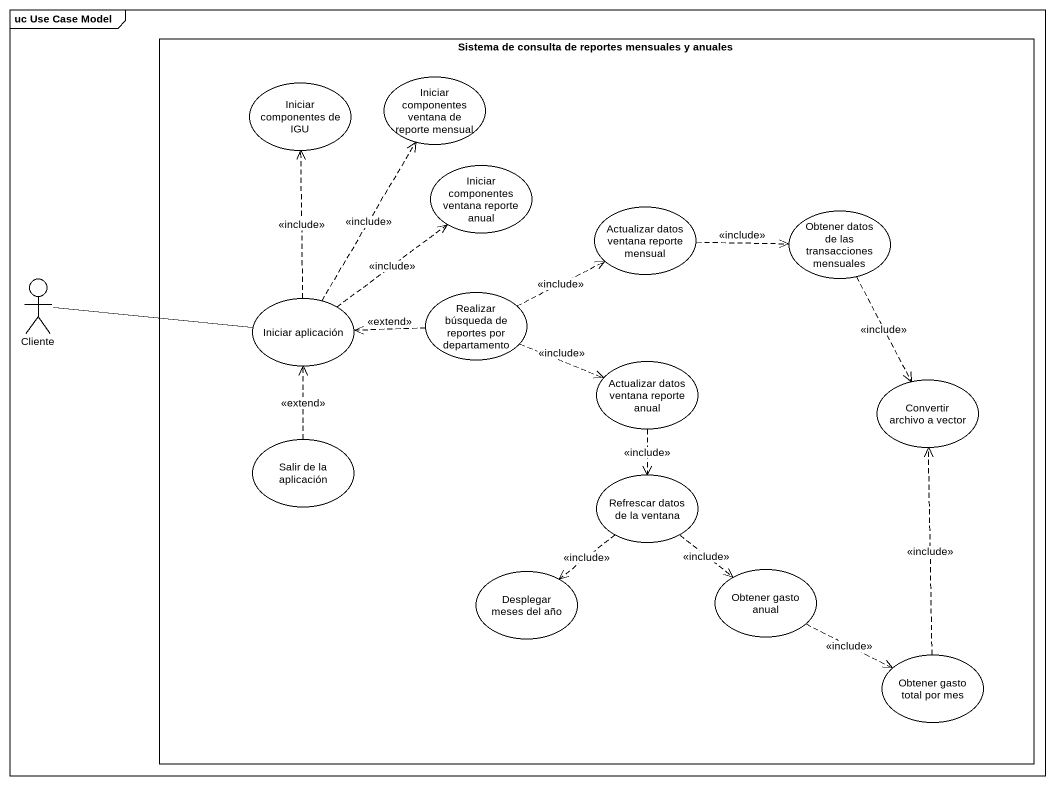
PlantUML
@startuml
mainframe uc Use Case Model
rectangle "Sistema de consulta de reportes mensuales y anuales" as Sistema_de_consulta_de {
  usecase "Iniciar componentes de IGU" as Iniciar_componentes_de_IGU
  usecase "Iniciar componentes ventana de reporte mensual" as Iniciar_componentes_ventana
  usecase "Iniciar componentes ventana reporte anual" as Iniciar_componentes_ventana_2
  usecase "Actualizar datos ventana reporte mensual" as Actualizar_datos_ventana
  usecase "Obtener datos de las transacciones mensuales" as Obtener_datos_de_las
  usecase "Iniciar aplicación" as Iniciar_aplicación
  usecase "Realizar búsqueda de reportes por departamento" as Realizar_búsqueda_de
  usecase "Actualizar datos ventana reporte anual" as Actualizar_datos_ventana_2
  usecase "Convertir archivo a vector" as Convertir_archivo_a_vector
  usecase "Salir de la aplicación" as Salir_de_la_aplicación
  usecase "Refrescar datos de la ventana" as Refrescar_datos_de_la
  usecase "Desplegar meses del año" as Desplegar_meses_del_año
  usecase "Obtener gasto anual" as Obtener_gasto_anual
  usecase "Obtener gasto total por mes" as Obtener_gasto_total_por_mes
}
actor Cliente
Actualizar_datos_ventana .right.> Obtener_datos_de_las : <<include>>
Obtener_datos_de_las ..> Convertir_archivo_a_vector : <<include>>
Cliente -right- Iniciar_aplicación
Iniciar_aplicación .up.> Iniciar_componentes_de_IGU : <<include>>
Iniciar_aplicación .up.> Iniciar_componentes_ventana : <<include>>
Iniciar_aplicación .up.> Iniciar_componentes_ventana_2 : <<include>>
Realizar_búsqueda_de .right.> Actualizar_datos_ventana : <<include>>
Realizar_búsqueda_de .left.> Iniciar_aplicación : <<extend>>
Realizar_búsqueda_de .right.> Actualizar_datos_ventana_2 : <<include>>
Actualizar_datos_ventana_2 ..> Refrescar_datos_de_la : <<include>>
Salir_de_la_aplicación .up.> Iniciar_aplicación : <<extend>>
Refrescar_datos_de_la ..> Desplegar_meses_del_año : <<include>>
Refrescar_datos_de_la ..> Obtener_gasto_anual : <<include>>
Obtener_gasto_anual .right.> Obtener_gasto_total_por_mes : <<include>>
Obtener_gasto_total_por_mes .up.> Convertir_archivo_a_vector : <<include>>
@enduml
